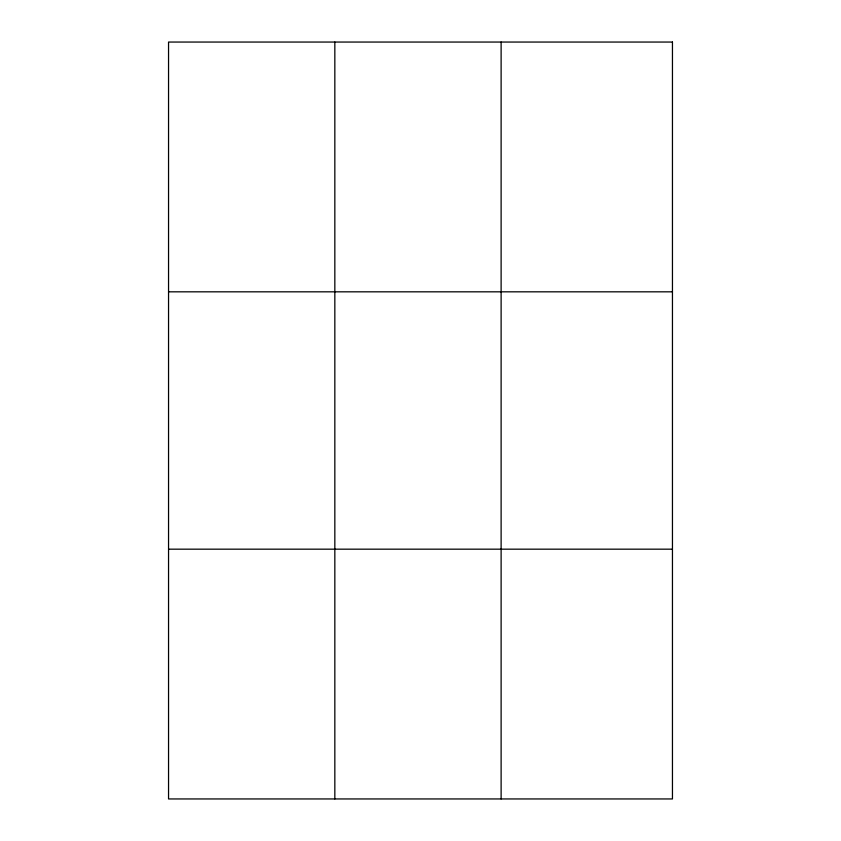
<?xml version="1.0" encoding="UTF-8"?>
<svg xmlns="http://www.w3.org/2000/svg" width="841" height="841" viewBox="0 0 841 841"><rect width="100%" height="100%" fill="white"/><g stroke="black" fill="none" stroke-linecap="round" stroke-linejoin="round"><path stroke-width="1.26" d="M334.834 798.95L334.834 42.05M501.12 798.95L501.12 42.05M168.547 291.827L672.453 291.827M168.547 549.173L672.453 549.173M672.453 42.05L168.547 42.05L168.547 798.95L672.453 798.95L672.453 42.05"/></g></svg>
